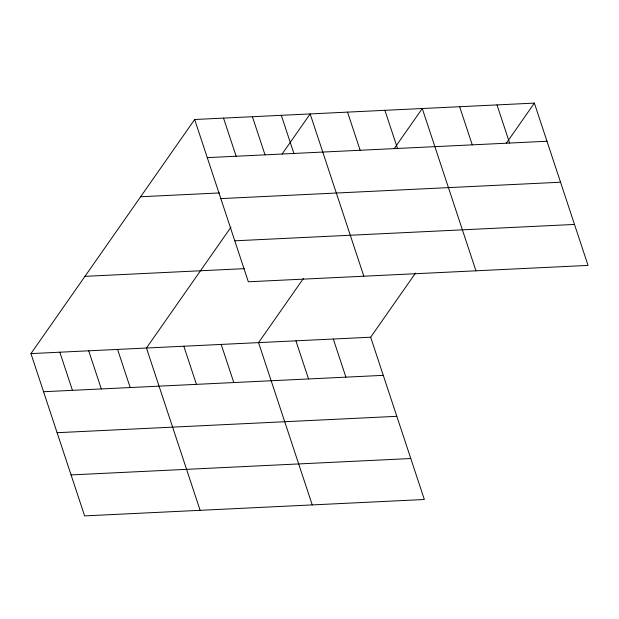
<?xml version="1.0" encoding="UTF-8"?>
<svg xmlns="http://www.w3.org/2000/svg" width="619" height="619" viewBox="0 0 619 619"><rect width="100%" height="100%" fill="white"/><g stroke="black" fill="none" stroke-linecap="round" stroke-linejoin="round"><path stroke-width="0.93" d="M415.504 273.095L370.665 337.216L424.34 499.502L84.625 515.89L30.95 353.596L194.66 119.498L534.375 103.11L588.05 265.404L248.335 281.784L194.66 119.498M230.988 227.15L146.455 348.025L200.123 510.319M282.071 154.1L310.165 113.927L363.84 276.213M303.403 278.504L258.556 342.624L312.231 504.911M394.179 148.692L422.274 108.518L475.941 270.812M506.288 143.283L534.375 103.11M207.272 157.628L546.987 141.248M140.637 196.749L219.567 192.942M220.821 198.598L560.535 182.218M234.787 240.814L574.502 224.434M84.973 276.345L244.551 268.646M30.95 353.596L370.665 337.216M43.562 391.726L383.277 375.346M57.11 432.704L396.825 416.324M71.069 474.912L410.784 458.532M497.011 104.913L509.623 143.051M459.638 106.716L472.251 144.854M384.902 110.321L397.514 148.452M347.538 112.124L360.15 150.255M281.289 115.32L293.901 153.45M333.293 339.019L345.905 377.149M252.413 116.712L265.025 154.843M223.536 118.105L236.149 156.236M295.928 340.821L308.541 378.952M221.192 344.419L233.804 382.557M183.82 346.222L196.432 384.36M117.579 349.418L130.191 387.556M88.703 350.811L101.315 388.949M59.826 352.203L72.438 390.341"/></g></svg>
